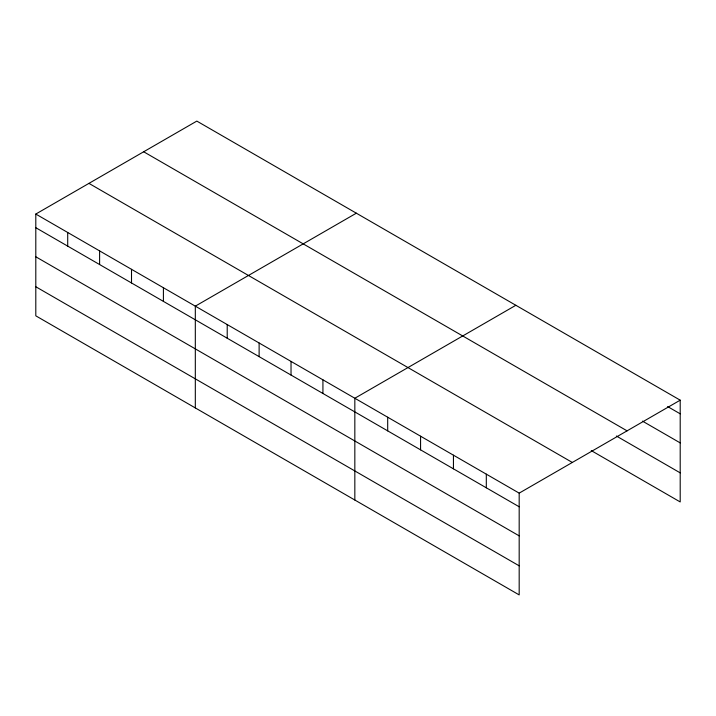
<?xml version="1.0" encoding="UTF-8"?>
<svg xmlns="http://www.w3.org/2000/svg" width="716" height="716" viewBox="0 0 716 716"><rect width="100%" height="100%" fill="white"/><g stroke="black" fill="none" stroke-linecap="round" stroke-linejoin="round"><path stroke-width="1.07" d="M35.8 214.057L519.181 493.136L519.181 594.907L35.8 315.828L35.8 214.057L196.819 121.094L680.2 400.172L680.2 501.943L591.255 450.597M356.335 213.189L195.316 306.153L195.316 407.923M515.851 305.285L354.832 398.248L354.832 500.019M519.181 493.136L680.2 400.172M667.634 406.563L680.2 413.821M642.494 421.133L680.2 442.9M143.683 151.774L627.064 430.844M616.395 436.026L680.2 472.864M88.936 183.377L572.317 462.455M35.8 227.706L519.181 506.785M35.8 256.784L519.181 535.863M35.8 286.749L519.181 565.828M486.307 474.153L486.307 487.811M453.443 455.179L453.443 468.828M420.569 436.205L420.569 449.854M387.696 417.222L387.696 430.871M322.925 379.829L322.925 393.478M291.027 361.41L291.027 375.059M259.12 342.991L259.12 356.64M227.214 324.572L227.214 338.22M163.409 287.734L163.409 301.382M131.511 269.314L131.511 282.963M99.605 250.895L99.605 264.544M67.707 232.476L67.707 246.125"/></g></svg>
